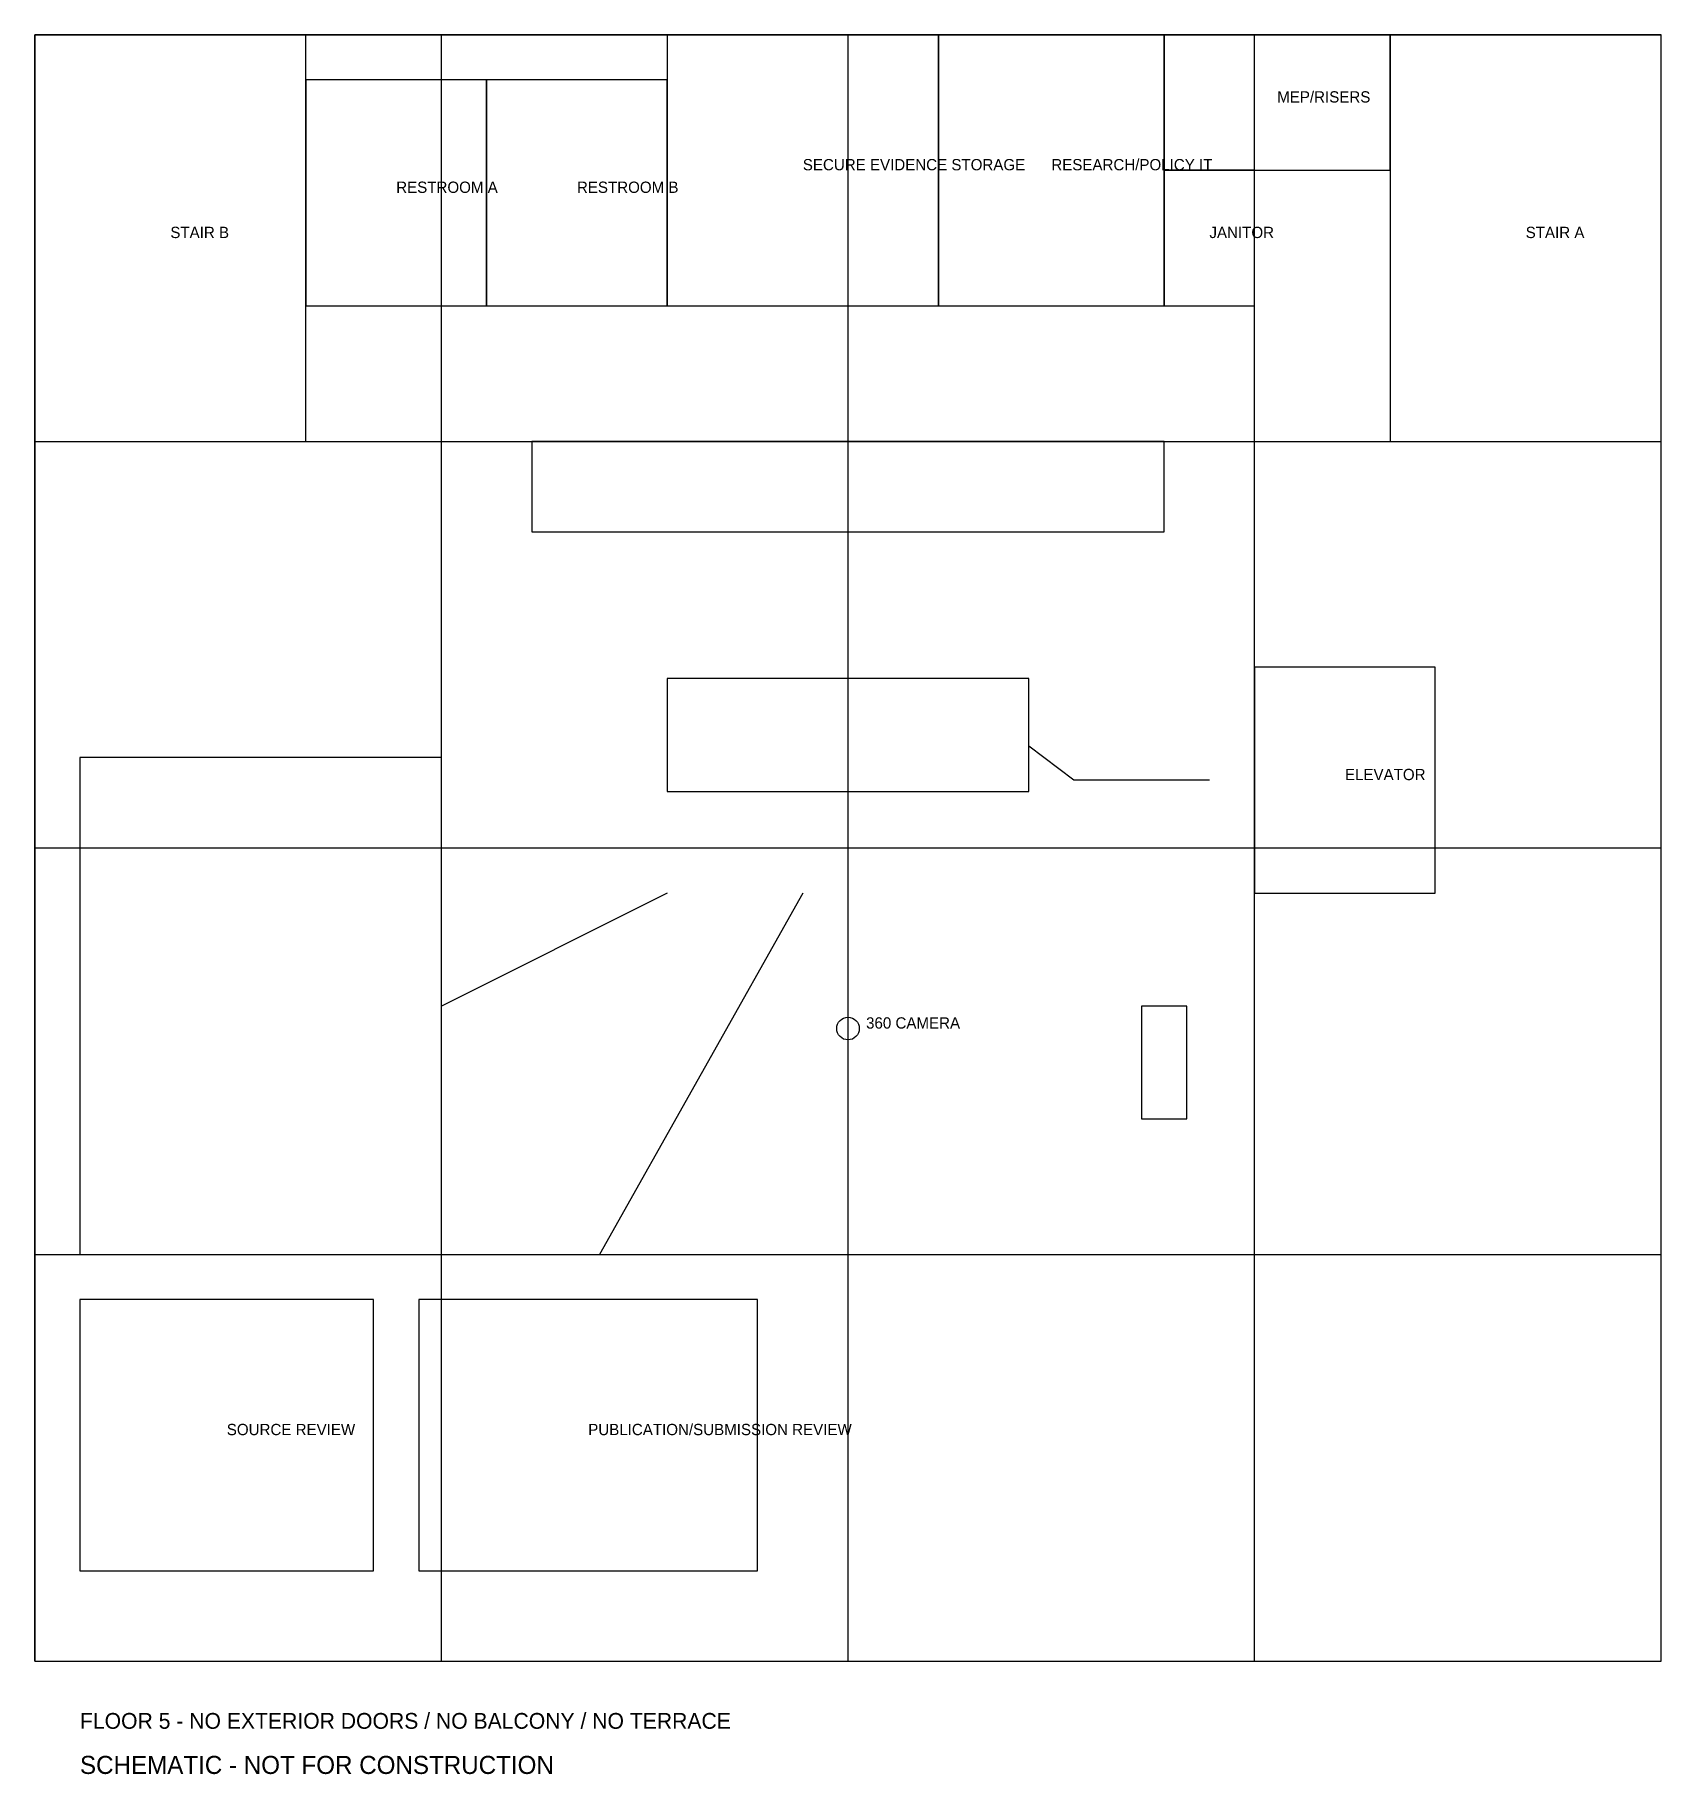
# Model space of a CAD drawing. Header units: metres. Extents: x 0 to 72, y -5 to 72.
import ezdxf

# ---------------------------------------------------------------- set-up
doc = ezdxf.new("R2010")
doc.units = ezdxf.units.M
for name, color, linetype in [('A-ANNO', 2, 'Continuous'), ('A-CIRC', 5, 'Continuous'), ('A-CORE', 1, 'Continuous'), ('A-FURN', 3, 'Continuous'), ('A-GLAZ', 4, 'Continuous'), ('A-GRID', 8, 'Continuous'), ('A-WALL', 7, 'Continuous')]:
    doc.layers.add(name, color=color, linetype=linetype)

msp = doc.modelspace()

# ---------------------------------------------------------------- linework, layer by layer
at = {"layer": 'A-ANNO'}
msp.add_circle((36, 28), 0.5, dxfattribs=at)
at = {"layer": 'A-CIRC'}
for p, q in [((36, 46), (36, 54)), ((46, 39), (44, 40.5)), ((52, 39), (46, 39)), ((28, 34), (18, 29)), ((34, 34), (25, 18))]:
    msp.add_line(p, q, dxfattribs=at)
at = {"layer": 'A-CORE'}
for points in [[(0, 54), (12, 54), (12, 72), (0, 72), (0, 54)], [(60, 54), (72, 54), (72, 72), (60, 72), (60, 54)], [(54, 34), (62, 34), (62, 44), (54, 44), (54, 34)]]:
    msp.add_lwpolyline(points, dxfattribs=at)
at = {"layer": 'A-FURN'}
for points in [[(28, 38.5), (44, 38.5), (44, 43.5), (28, 43.5), (28, 38.5)], [(2, 18), (18, 18), (18, 40), (2, 40), (2, 18)], [(49, 24), (51, 24), (51, 29), (49, 29), (49, 24)]]:
    msp.add_lwpolyline(points, dxfattribs=at)
at = {"layer": 'A-GLAZ'}
msp.add_line((0, 0), (72, 0), dxfattribs=at)
at = {"layer": 'A-GRID'}
for p, q in [((0, 0), (0, 72)), ((0, 72), (72, 72)), ((18, 0), (18, 72)), ((36, 0), (36, 72)), ((54, 0), (54, 72)), ((72, 0), (72, 72)), ((0, 54), (72, 54)), ((0, 36), (72, 36)), ((0, 18), (72, 18)), ((0, 0), (72, 0))]:
    msp.add_line(p, q, dxfattribs=at)
at = {"layer": 'A-WALL'}
for points in [[(0, 0), (72, 0), (72, 72), (0, 72), (0, 0)], [(28, 60), (40, 60), (40, 72), (28, 72), (28, 60)], [(40, 60), (50, 60), (50, 72), (40, 72), (40, 60)], [(50, 66), (60, 66), (60, 72), (50, 72), (50, 66)], [(12, 60), (20, 60), (20, 70), (12, 70), (12, 60)], [(20, 60), (28, 60), (28, 70), (20, 70), (20, 60)], [(50, 60), (54, 60), (54, 66), (50, 66), (50, 60)], [(22, 50), (50, 50), (50, 54), (22, 54), (22, 50)], [(2, 4), (15, 4), (15, 16), (2, 16), (2, 4)], [(17, 4), (32, 4), (32, 16), (17, 16), (17, 4)]]:
    msp.add_lwpolyline(points, dxfattribs=at)

# ---------------------------------------------------------------- texts
at = {"layer": 'A-ANNO'}
for s, height, p in [('MEP/RISERS', 0.5, (55, 69)), ('SECURE EVIDENCE STORAGE', 0.5, (34, 66)), ('RESEARCH/POLICY IT', 0.5, (45, 66)), ('RESTROOM A', 0.5, (16, 65)), ('RESTROOM B', 0.5, (24, 65)), ('STAIR B', 0.5, (6, 63)), ('JANITOR', 0.5, (52, 63)), ('STAIR A', 0.5, (66, 63)), ('ELEVATOR', 0.5, (58, 39)), ('360 CAMERA', 0.5, (36.8, 28)), ('SOURCE REVIEW', 0.5, (8.5, 10)), ('PUBLICATION/SUBMISSION REVIEW', 0.5, (24.5, 10)), ('FLOOR 5 - NO EXTERIOR DOORS / NO BALCONY / NO TERRACE', 0.7, (2, -3)), ('SCHEMATIC - NOT FOR CONSTRUCTION', 0.8, (2, -5))]:
    msp.add_text(s, height=height, dxfattribs=at).set_placement(p)

doc.saveas('drawing.dxf')
